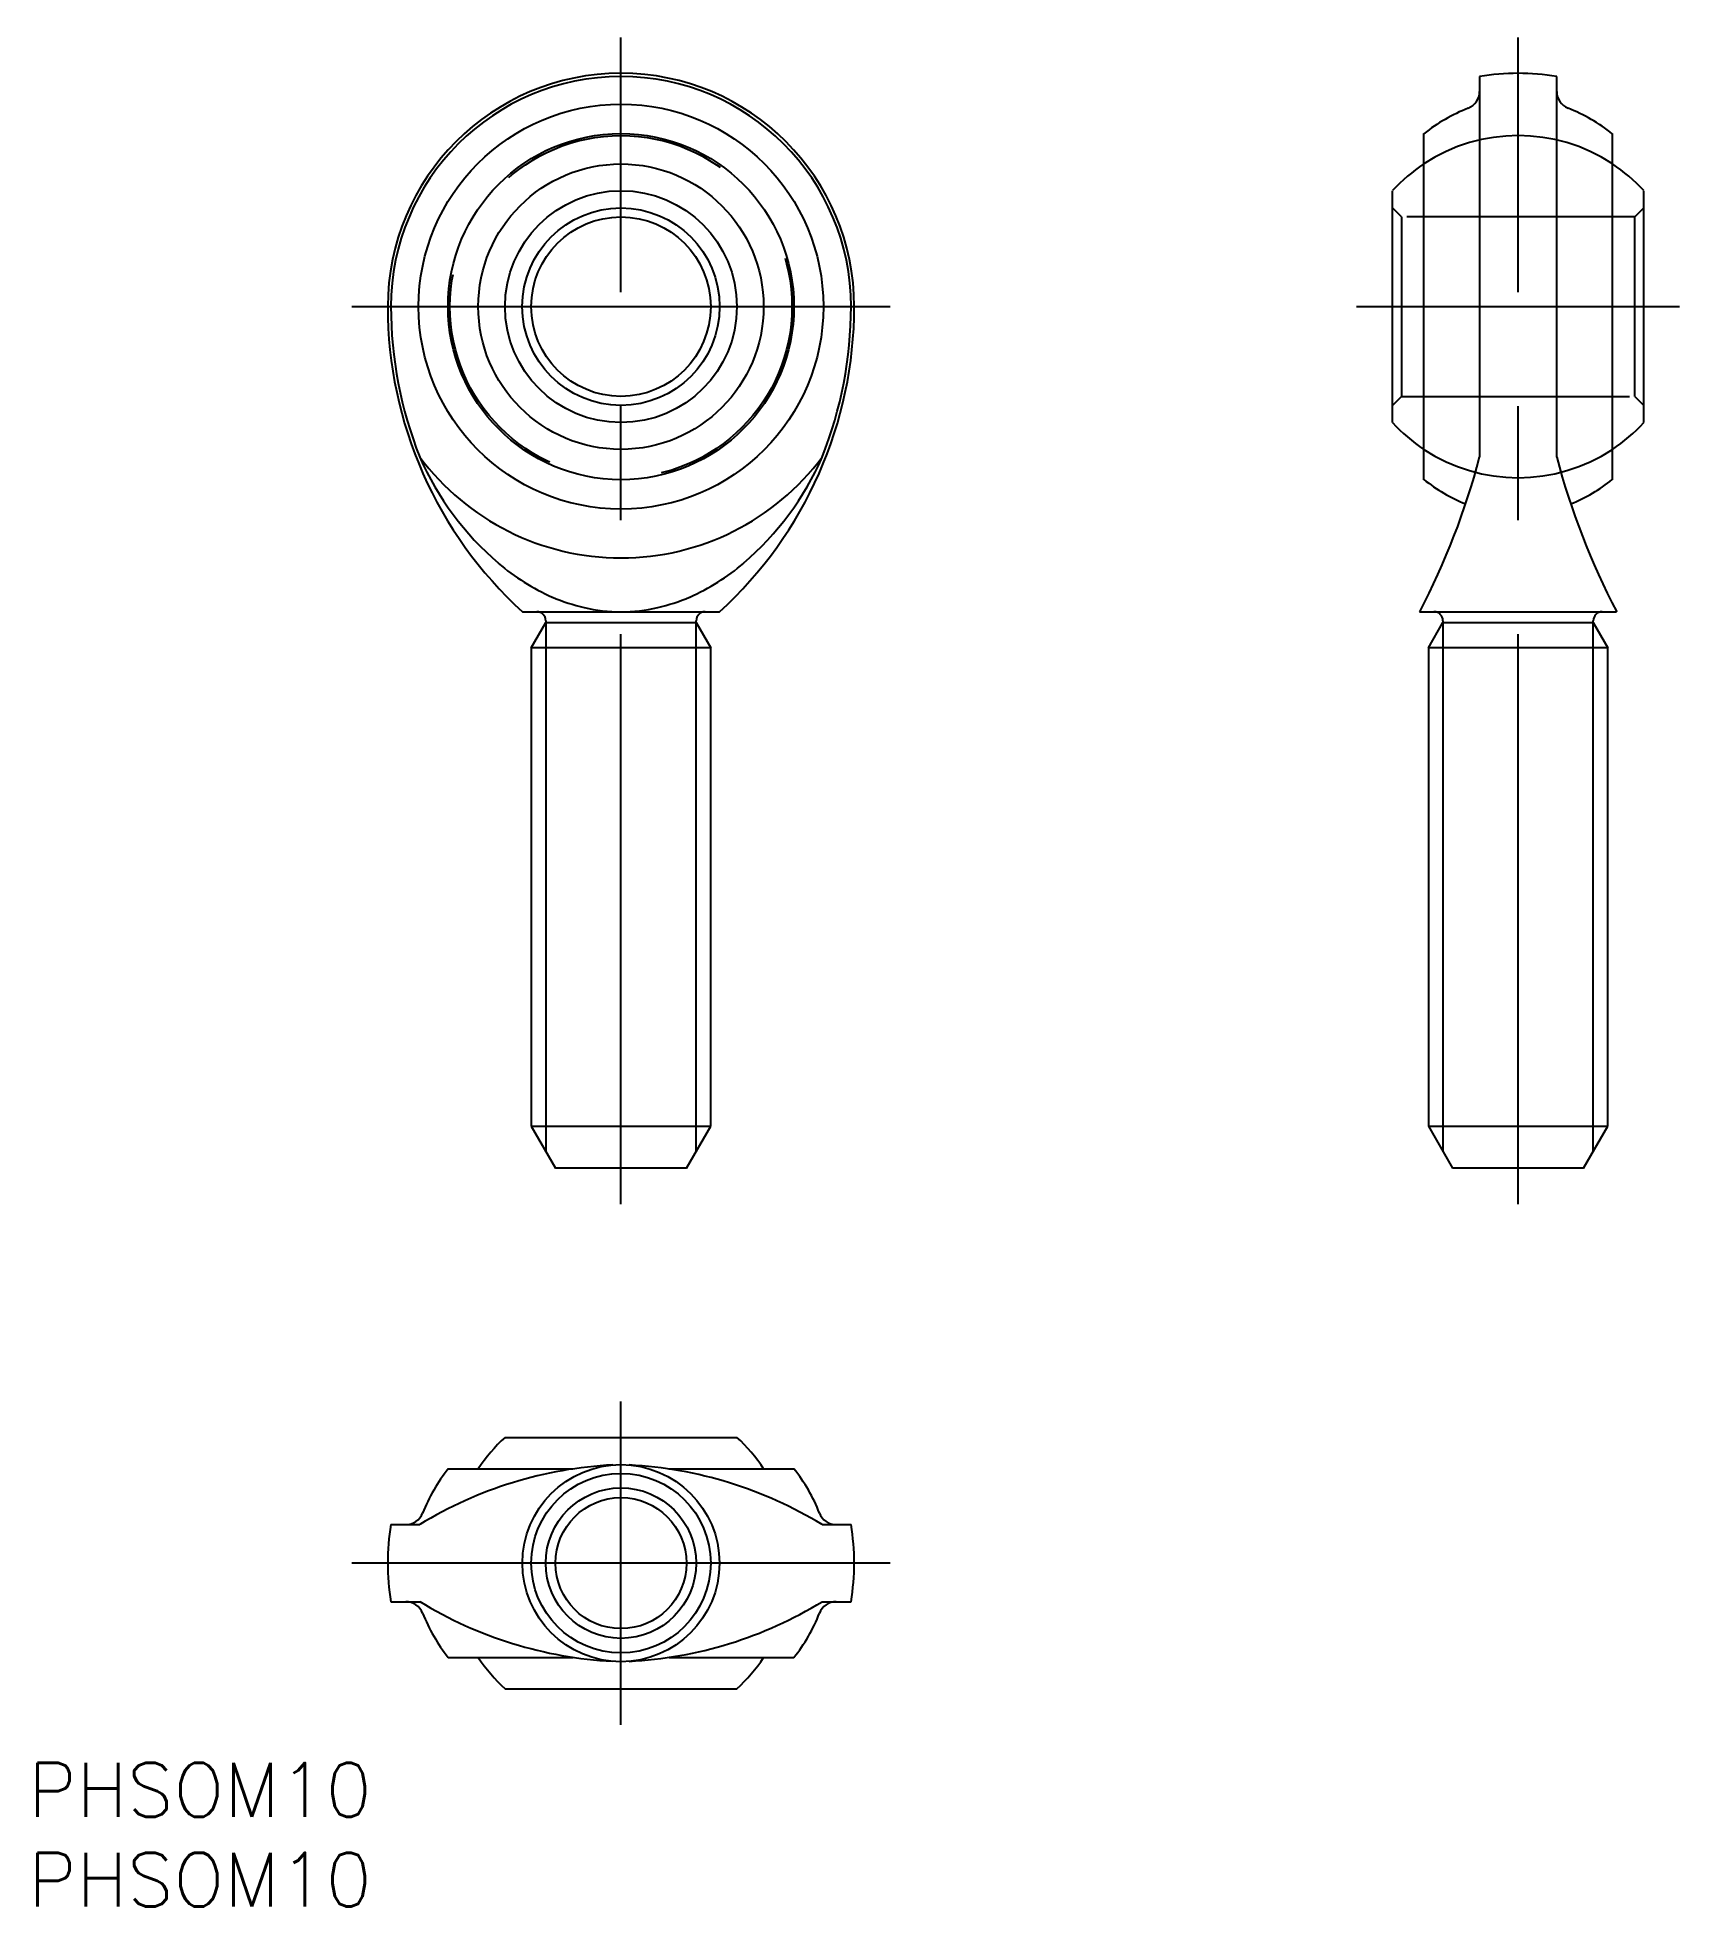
# Model space of a CAD drawing. Extents: x -33 to 59, y -19 to 85.
import ezdxf

# ---------------------------------------------------------------- set-up
doc = ezdxf.new("R2010")
doc.units = 0
doc.linetypes.add('CENTER', pattern=[50.8, 31.75, -6.35, 6.35, -6.35])
doc.linetypes.add('DASHED', pattern=[19.05, 12.7, -6.35])
doc.layers.get('0').update_dxf_attribs({"linetype": 'CONTINUOUS'})
doc.layers.add('CENTER', color=1, linetype='CENTER')
doc.styles.get("Standard").update_dxf_attribs({"font": 'txt.shx', "height": 3, "bigfont": 'bigfont.shx'})

msp = doc.modelspace()

# ---------------------------------------------------------------- linework, layer by layer
at = {"color": 7, "linetype": 'CONTINUOUS'}
for p, q in [((47.85, 82.82), (47.85, 61.62)), ((52.15, 61.62), (52.15, 82.82)), ((44.75, 60.36), (44.75, 79.64)), ((55.25, 60.36), (55.25, 79.64)), ((43, 63.54), (43, 76.46)), ((57, 63.54), (57, 76.46)), ((-5.49, 53), (5.49, 53)), ((-5, 51), (-4.19, 52.41)), ((-4.19, 52.5), (-4.19, 52.41)), ((-4.19, 52.41), (4.19, 52.41)), ((4.19, 52.41), (4.19, 52.5)), ((4.19, 52.41), (5, 51)), ((44.51, 53), (55.49, 53)), ((45, 51), (45.81, 52.41)), ((45.81, 52.5), (45.81, 52.41)), ((45.81, 52.41), (54.19, 52.41)), ((54.19, 52.41), (54.19, 52.5)), ((54.19, 52.41), (55, 51)), ((-5, 51), (-5, 24.34)), ((5, 51), (-5, 51)), ((5, 24.34), (5, 51)), ((45, 51), (45, 24.34)), ((55, 51), (45, 51)), ((55, 24.34), (55, 51)), ((-5, 24.34), (5, 24.34)), ((-5, 24.34), (-3.65, 22)), ((3.65, 22), (5, 24.34)), ((45, 24.34), (55, 24.34)), ((45, 24.34), (46.35, 22)), ((53.65, 22), (55, 24.34)), ((3.65, 22), (-3.65, 22)), ((53.65, 22), (46.35, 22)), ((-6.46, 7), (6.46, 7)), ((-9.64, 5.25), (-2.68, 5.25)), ((2.66, 5.25), (9.64, 5.25)), ((-12.82, 2.15), (-11.21, 2.15)), ((11.21, 2.15), (12.82, 2.15)), ((-12.82, -2.15), (-11.21, -2.15)), ((11.21, -2.15), (12.82, -2.15)), ((-9.64, -5.25), (-2.66, -5.25)), ((2.68, -5.25), (9.64, -5.25)), ((-6.46, -7), (6.46, -7))]:
    msp.add_line(p, q, dxfattribs=at)
at = {"color": 3, "linetype": 'DASHED'}
for p, q in [((43.5, 75), (43, 75.5)), ((43.5, 75), (43.5, 65)), ((56.5, 75), (43.5, 75)), ((56.5, 75), (57, 75.5)), ((56.5, 65), (56.5, 75)), ((43.5, 65), (43, 64.5)), ((43.5, 65), (56.5, 65)), ((56.5, 65), (57, 64.5))]:
    msp.add_line(p, q, dxfattribs=at)
at = {"color": 3, "linetype": 'CONTINUOUS'}
for p, q in [((-4.19, 52.41), (-4.19, 22.93)), ((4.19, 22.93), (4.19, 52.41)), ((45.81, 52.41), (45.81, 22.93)), ((54.19, 22.93), (54.19, 52.41))]:
    msp.add_line(p, q, dxfattribs=at)
at = {"color": 7, "linetype": 'CONTINUOUS'}
for centre, radius in [((0, 70), 11.28), ((0, 70), 9.64), ((0, 70), 7.95), ((0, 70), 6.46), ((0, 70), 5.5), ((0, 70), 5), ((0, 0), 5.49), ((0, 0), 5), ((0, 0), 3.65)]:
    msp.add_circle(centre, radius, dxfattribs=at)
at = {"color": 3, "linetype": 'DASHED'}
msp.add_circle((0, 70), 9.53, dxfattribs=at)
at = {"color": 3, "linetype": 'CONTINUOUS'}
msp.add_circle((0, 0), 4.19, dxfattribs=at)
at = {"color": 7, "linetype": 'CONTINUOUS'}
for centre, radius, start, end in [((0, 70), 13, 0, 180), ((0, 70), 12.82, 0, 180), ((50, 70), 13, 80.4804, 99.5196), ((46.85, 81.99), 1, 291.4122, 0), ((53.15, 81.99), 1, 180, 248.5878), ((50.69, 72.19), 9.52, 111.4122, 128.5997), ((49.31, 72.19), 9.52, 51.4003, 68.5878), ((50, 70), 9.53, 123.4481, 137.2995), ((50, 70), 9.53, 42.7005, 56.5519), ((10, 70), 23, 180, 227.6574), ((9.83, 70), 22.65, 179.9918, 201.7096), ((-10, 70), 23, 312.3426, 0), ((-9.83, 70), 22.65, 338.2923, 0.0064), ((50, 70), 9.53, 222.7005, 236.5519), ((50, 70), 9.53, 303.4481, 317.2995), ((0, 70), 14, 216.7699, 323.2301), ((3.9, 68.24), 16.5, 203.6633, 229.4193), ((-3.9, 68.24), 16.5, 310.5807, 336.3367), ((7.89, 72.16), 41.33, 332.3859, 345.23), ((92.03, 72.12), 41.24, 194.756, 207.6281), ((50.69, 67.81), 9.52, 231.4003, 247.617), ((49.31, 67.81), 9.52, 292.3802, 308.5997), ((1.23, 65.24), 12.49, 229.754, 246.1081), ((-1.23, 65.24), 12.49, 293.8919, 310.246), ((0.25, 63.12), 10.15, 246.3498, 256.9309), ((0.01, 62.12), 9.12, 256.9528, 269.9396), ((-0.01, 62.12), 9.12, 270.0604, 283.0472), ((-0.25, 63.12), 10.15, 283.0691, 293.6502), ((-4.69, 52.5), 0.5, 0, 90), ((4.69, 52.5), 0.5, 90, 180), ((45.31, 52.5), 0.5, 0, 90), ((54.69, 52.5), 0.5, 90, 180), ((0, 0), 9.53, 132.7005, 146.5519), ((0, 0), 9.53, 33.4481, 47.2995), ((0.71, -17.38), 22.88, 92.9038, 121.4078), ((-2.19, -0.69), 9.52, 141.4003, 158.5878), ((-0.75, -17.5), 23, 58.6688, 86.9791), ((2.19, -0.69), 9.53, 21.4122, 38.5997), ((0, 0), 13, 170.4804, 189.5196), ((-11.99, 3.15), 1, 270, 338.5878), ((11.99, 3.15), 1, 201.4122, 270), ((0, 0), 13, 350.4804, 9.5196), ((-11.99, -3.15), 1, 21.4122, 90), ((0.75, 17.5), 23, 238.6688, 266.9791), ((-2.19, 0.69), 9.52, 201.4122, 218.5997), ((-0.71, 17.38), 22.88, 272.9038, 301.4078), ((2.19, 0.69), 9.53, 321.4003, 338.5878), ((11.99, -3.15), 1, 90, 158.5878), ((0, 0), 9.53, 213.4481, 227.2995), ((0, 0), 9.53, 312.7005, 326.5519)]:
    msp.add_arc(centre, radius, start, end, dxfattribs=at)
at = {"color": 3, "linetype": 'DASHED'}
for start, end in [(56.5519, 123.4481), (236.5519, 303.4481)]:
    msp.add_arc((50, 70), 9.53, start, end, dxfattribs=at)
at = {"layer": 'CENTER', "color": 1, "linetype": 'CENTER'}
for p, q in [((0, 20), (0, 85)), ((50, 20), (50, 85)), ((-15, 70), (15, 70)), ((41, 70), (59, 70)), ((0, -9), (0, 9)), ((15, 0), (-15, 0))]:
    msp.add_line(p, q, dxfattribs=at)

# ---------------------------------------------------------------- texts
at = {"color": 7, "linetype": 'CONTINUOUS'}
for p in [(-33.04, -14.13), (-33.04, -19.13)]:
    msp.add_text('PHSOM10', height=3, dxfattribs=at).set_placement(p)

doc.saveas('drawing.dxf')
